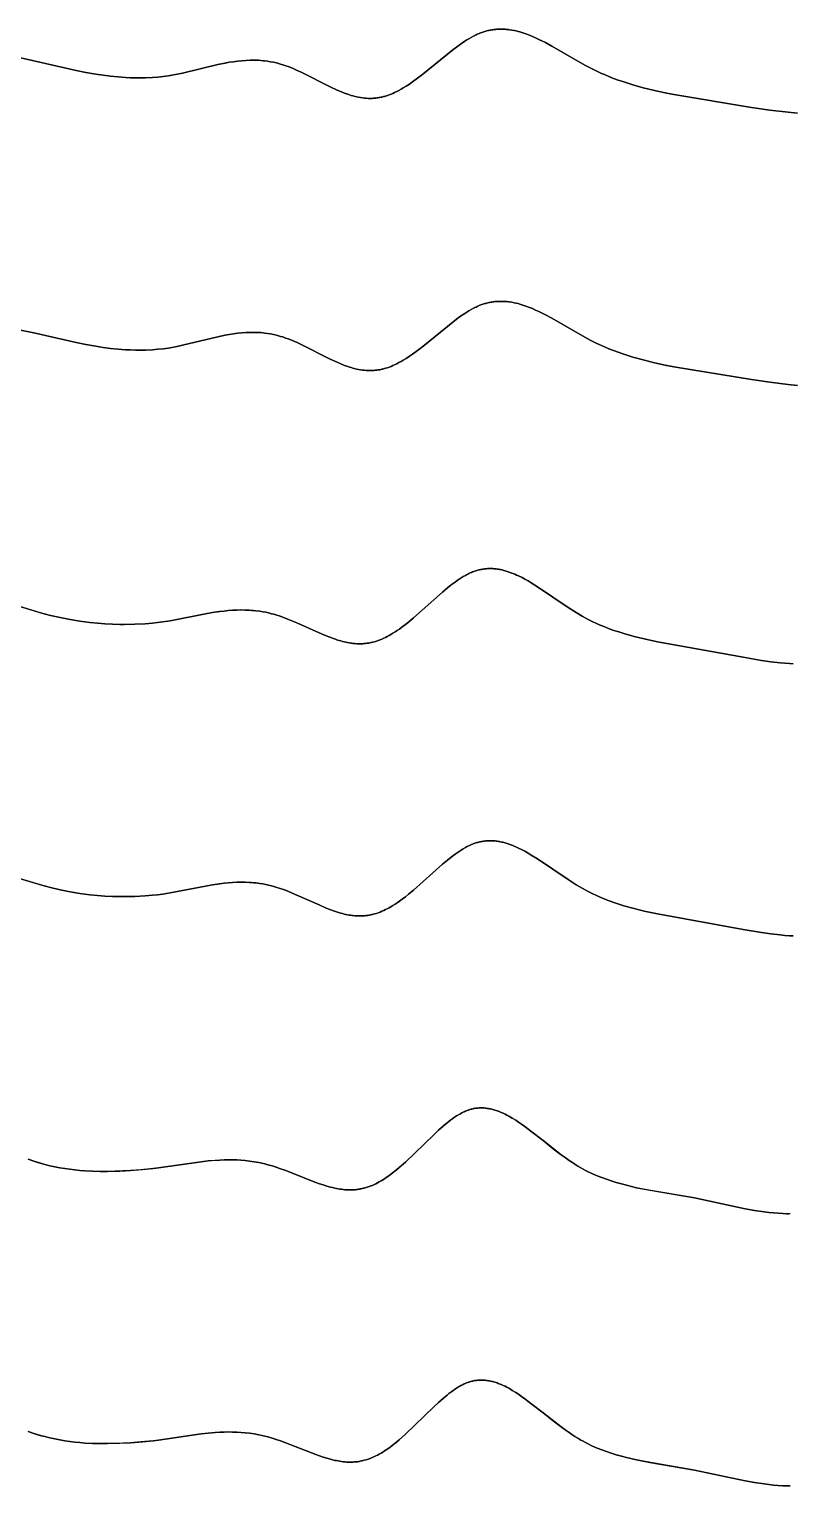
# Model space of a CAD drawing. Header units: feet. Extents: x 0 to 1.5, y 93.18 to 96.08.
# Drawn here: x 0.375 to 0.5625, y 94.9848 to 95.344 of the extents above; entities that cross this region are included whole.
import ezdxf

# ---------------------------------------------------------------- set-up
doc = ezdxf.new("R2010")
doc.units = ezdxf.units.FT
doc.header["$MEASUREMENT"] = 0
doc.layers.add('Default', color=7, linetype='Continuous', true_color=0x000000)

msp = doc.modelspace()

# ---------------------------------------------------------------- linework, layer by layer
at = {"layer": 'Default'}
for points in [[(0.37291, 95.33692), (0.37616, 95.33624), (0.3866, 95.33386), (0.389, 95.33337), (0.39143, 95.33294), (0.39325, 95.33266), (0.39508, 95.33243), (0.39691, 95.33224), (0.39875, 95.33211), (0.39992, 95.33205), (0.40118, 95.33201), (0.40244, 95.332), (0.40371, 95.33202), (0.40542, 95.33209), (0.40671, 95.33219), (0.40801, 95.33233), (0.40932, 95.33251), (0.41019, 95.33266), (0.41107, 95.33282), (0.41282, 95.33319), (0.42148, 95.33528), (0.4233, 95.33566), (0.42432, 95.33584), (0.42534, 95.336), (0.42637, 95.33614), (0.4274, 95.33625), (0.42843, 95.33632), (0.42947, 95.33637), (0.42998, 95.33637), (0.4305, 95.33637), (0.43102, 95.33636), (0.43154, 95.33634), (0.4321, 95.3363), (0.43266, 95.33625), (0.43304, 95.33621), (0.43377, 95.33611), (0.4345, 95.33599), (0.43522, 95.33585), (0.43594, 95.33568), (0.43646, 95.33554), (0.43698, 95.33539), (0.43751, 95.33523), (0.43802, 95.33506), (0.43905, 95.33469), (0.44008, 95.33428), (0.44109, 95.33384), (0.44208, 95.33339), (0.44923, 95.3298), (0.45093, 95.329), (0.45195, 95.32856), (0.45274, 95.32825), (0.45353, 95.32795), (0.45394, 95.32782), (0.45434, 95.32769), (0.45475, 95.32757), (0.45515, 95.32746), (0.45569, 95.32733), (0.45617, 95.32723), (0.45666, 95.32714), (0.45714, 95.32707), (0.45762, 95.32702), (0.4581, 95.32698), (0.45858, 95.32696), (0.45906, 95.32695), (0.45929, 95.32695), (0.45953, 95.32696), (0.45977, 95.32697), (0.46001, 95.32699), (0.46025, 95.32701), (0.46048, 95.32703), (0.46072, 95.32706), (0.46096, 95.3271), (0.4612, 95.32713), (0.46143, 95.32717), (0.46167, 95.32722), (0.46191, 95.32727), (0.46214, 95.32733), (0.46238, 95.32739), (0.46262, 95.32745), (0.46285, 95.32752), (0.46333, 95.32767), (0.46377, 95.32782), (0.4642, 95.32799), (0.46464, 95.32817), (0.46506, 95.32837), (0.46561, 95.32863), (0.46616, 95.32892), (0.46669, 95.32921), (0.46722, 95.32952), (0.46792, 95.32996), (0.46873, 95.33049), (0.46952, 95.33103), (0.47076, 95.33193), (0.472, 95.33289), (0.47941, 95.33889), (0.48037, 95.33962), (0.48136, 95.34034), (0.48237, 95.34103), (0.48288, 95.34135), (0.48339, 95.34167), (0.48396, 95.342), (0.48455, 95.34232), (0.48485, 95.34247), (0.48515, 95.34262), (0.48546, 95.34276), (0.48576, 95.34289), (0.48612, 95.34304), (0.48659, 95.34322), (0.48683, 95.3433), (0.48707, 95.34338), (0.48731, 95.34345), (0.48755, 95.34352), (0.48779, 95.34359), (0.48804, 95.34365), (0.48828, 95.3437), (0.48853, 95.34375), (0.48877, 95.3438), (0.48902, 95.34384), (0.48927, 95.34388), (0.48952, 95.34392), (0.48977, 95.34395), (0.49002, 95.34397), (0.49031, 95.34399), (0.49059, 95.34401), (0.49088, 95.34402), (0.49116, 95.34403), (0.49144, 95.34402), (0.49173, 95.34402), (0.49201, 95.34401), (0.4923, 95.34399), (0.49258, 95.34397), (0.49286, 95.34394), (0.49314, 95.34391), (0.49342, 95.34387), (0.49399, 95.34378), (0.49455, 95.34368), (0.49503, 95.34357), (0.49551, 95.34345), (0.49598, 95.34332), (0.49645, 95.34318), (0.49692, 95.34302), (0.49739, 95.34286), (0.49831, 95.34252), (0.49903, 95.34223), (0.49983, 95.34187), (0.50064, 95.3415), (0.50224, 95.3407), (0.50383, 95.33986), (0.51198, 95.33518), (0.51346, 95.33439), (0.51495, 95.33364), (0.51611, 95.3331), (0.5168, 95.3328), (0.51792, 95.33233), (0.51905, 95.33189), (0.52019, 95.33147), (0.52134, 95.33108), (0.52382, 95.33029), (0.52632, 95.32958), (0.52884, 95.32894), (0.53208, 95.32823), (0.5339, 95.32788), (0.55305, 95.32474), (0.55756, 95.32408), (0.56208, 95.32354), (0.5644, 95.3233)], [(0.5644, 95.3233), (0.56208, 95.32354), (0.55756, 95.32408), (0.55305, 95.32474), (0.5339, 95.32788), (0.53137, 95.32837), (0.52884, 95.32894), (0.52632, 95.32958), (0.52382, 95.33029), (0.52134, 95.33108), (0.52019, 95.33147), (0.51905, 95.33189), (0.51792, 95.33233), (0.5168, 95.3328), (0.51611, 95.3331), (0.51495, 95.33364), (0.51346, 95.33439), (0.51198, 95.33518), (0.50383, 95.33986), (0.50224, 95.3407), (0.50064, 95.3415), (0.49983, 95.34187), (0.49903, 95.34223), (0.49831, 95.34252), (0.49739, 95.34286), (0.49692, 95.34302), (0.49645, 95.34318), (0.49598, 95.34332), (0.49551, 95.34345), (0.49503, 95.34357), (0.49455, 95.34368), (0.49399, 95.34378), (0.49342, 95.34387), (0.49314, 95.34391), (0.49286, 95.34394), (0.49258, 95.34397), (0.4923, 95.34399), (0.49201, 95.34401), (0.49173, 95.34402), (0.49144, 95.34402), (0.49116, 95.34403), (0.49088, 95.34402), (0.49059, 95.34401), (0.49031, 95.34399), (0.49002, 95.34397), (0.48977, 95.34395), (0.48952, 95.34392), (0.48927, 95.34388), (0.48902, 95.34384), (0.48877, 95.3438), (0.48853, 95.34375), (0.48828, 95.3437), (0.48804, 95.34365), (0.48779, 95.34359), (0.48755, 95.34352), (0.48731, 95.34345), (0.48707, 95.34338), (0.48683, 95.3433), (0.48659, 95.34322), (0.48612, 95.34304), (0.48576, 95.34289), (0.48546, 95.34276), (0.48515, 95.34262), (0.48485, 95.34247), (0.48455, 95.34232), (0.48396, 95.342), (0.48339, 95.34167), (0.48288, 95.34135), (0.48237, 95.34103), (0.48136, 95.34034), (0.48037, 95.33962), (0.47941, 95.33889), (0.472, 95.33289), (0.47076, 95.33193), (0.46952, 95.33103), (0.46873, 95.33049), (0.46792, 95.32996), (0.46722, 95.32952), (0.46669, 95.32921), (0.46616, 95.32892), (0.46561, 95.32863), (0.46506, 95.32837), (0.46464, 95.32817), (0.4642, 95.32799), (0.46377, 95.32782), (0.46333, 95.32767), (0.46285, 95.32752), (0.46262, 95.32745), (0.46238, 95.32739), (0.46214, 95.32733), (0.46191, 95.32727), (0.46167, 95.32722), (0.46143, 95.32717), (0.4612, 95.32713), (0.46096, 95.3271), (0.46072, 95.32706), (0.46048, 95.32703), (0.46025, 95.32701), (0.46001, 95.32699), (0.45977, 95.32697), (0.45953, 95.32696), (0.45929, 95.32695), (0.45906, 95.32695), (0.45858, 95.32696), (0.4581, 95.32698), (0.45762, 95.32702), (0.45714, 95.32707), (0.45666, 95.32714), (0.45617, 95.32723), (0.45569, 95.32733), (0.45515, 95.32746), (0.45475, 95.32757), (0.45434, 95.32769), (0.45394, 95.32782), (0.45353, 95.32795), (0.45274, 95.32825), (0.45195, 95.32856), (0.45093, 95.329), (0.44923, 95.3298), (0.44208, 95.33339), (0.44109, 95.33384), (0.44008, 95.33428), (0.43905, 95.33469), (0.43802, 95.33506), (0.43751, 95.33523), (0.43698, 95.33539), (0.43646, 95.33554), (0.43594, 95.33568), (0.43522, 95.33585), (0.4345, 95.33599), (0.43377, 95.33611), (0.43304, 95.33621), (0.43266, 95.33625), (0.4321, 95.3363), (0.43154, 95.33634), (0.43102, 95.33636), (0.4305, 95.33637), (0.42998, 95.33637), (0.42947, 95.33637), (0.42843, 95.33632), (0.4274, 95.33625), (0.42637, 95.33614), (0.42534, 95.336), (0.42432, 95.33584), (0.42322, 95.33564), (0.42148, 95.33528), (0.41282, 95.33319), (0.41107, 95.33282), (0.41019, 95.33266), (0.40932, 95.33251), (0.40801, 95.33233), (0.40671, 95.33219), (0.40542, 95.33209), (0.40371, 95.33202), (0.40244, 95.332), (0.40118, 95.33201), (0.39992, 95.33205), (0.39875, 95.33211), (0.39691, 95.33224), (0.39508, 95.33243), (0.39325, 95.33266), (0.39143, 95.33294), (0.389, 95.33337), (0.3866, 95.33386), (0.37616, 95.33624), (0.37291, 95.33692)], [(0.37291, 95.26981), (0.37616, 95.26913), (0.3866, 95.26674), (0.389, 95.26626), (0.39143, 95.26583), (0.39325, 95.26555), (0.39508, 95.26532), (0.39691, 95.26513), (0.39875, 95.26499), (0.39992, 95.26494), (0.40118, 95.2649), (0.40244, 95.26489), (0.40371, 95.26491), (0.40542, 95.26498), (0.40671, 95.26508), (0.40801, 95.26521), (0.40932, 95.2654), (0.41019, 95.26555), (0.41107, 95.26571), (0.41282, 95.26608), (0.42148, 95.26817), (0.4233, 95.26855), (0.42432, 95.26873), (0.42534, 95.26889), (0.42637, 95.26903), (0.4274, 95.26913), (0.42843, 95.26921), (0.42947, 95.26925), (0.42998, 95.26926), (0.4305, 95.26926), (0.43102, 95.26925), (0.43154, 95.26923), (0.4321, 95.26919), (0.43266, 95.26914), (0.43304, 95.2691), (0.43377, 95.269), (0.4345, 95.26888), (0.43522, 95.26874), (0.43594, 95.26857), (0.43646, 95.26843), (0.43698, 95.26828), (0.43751, 95.26812), (0.43802, 95.26795), (0.43905, 95.26757), (0.44008, 95.26717), (0.44109, 95.26673), (0.44208, 95.26628), (0.44923, 95.26269), (0.45093, 95.26189), (0.45195, 95.26145), (0.45274, 95.26113), (0.45353, 95.26084), (0.45394, 95.26071), (0.45434, 95.26058), (0.45475, 95.26046), (0.45515, 95.26035), (0.45569, 95.26022), (0.45617, 95.26012), (0.45666, 95.26003), (0.45714, 95.25996), (0.45762, 95.2599), (0.4581, 95.25987), (0.45858, 95.25984), (0.45906, 95.25984), (0.45929, 95.25984), (0.45953, 95.25985), (0.45977, 95.25986), (0.46001, 95.25988), (0.46025, 95.2599), (0.46048, 95.25992), (0.46072, 95.25995), (0.46096, 95.25998), (0.4612, 95.26002), (0.46143, 95.26006), (0.46167, 95.26011), (0.46191, 95.26016), (0.46214, 95.26021), (0.46238, 95.26027), (0.46262, 95.26034), (0.46285, 95.2604), (0.46333, 95.26055), (0.46377, 95.26071), (0.4642, 95.26088), (0.46464, 95.26106), (0.46506, 95.26125), (0.46561, 95.26152), (0.46616, 95.2618), (0.46669, 95.2621), (0.46722, 95.26241), (0.46792, 95.26284), (0.46873, 95.26337), (0.46952, 95.26392), (0.47076, 95.26482), (0.472, 95.26578), (0.47941, 95.27178), (0.48037, 95.27251), (0.48136, 95.27323), (0.48237, 95.27391), (0.48288, 95.27424), (0.48339, 95.27456), (0.48396, 95.27489), (0.48455, 95.27521), (0.48485, 95.27536), (0.48515, 95.27551), (0.48546, 95.27565), (0.48576, 95.27578), (0.48612, 95.27593), (0.48659, 95.27611), (0.48683, 95.27619), (0.48707, 95.27627), (0.48731, 95.27634), (0.48755, 95.27641), (0.48779, 95.27647), (0.48804, 95.27653), (0.48828, 95.27659), (0.48853, 95.27664), (0.48877, 95.27669), (0.48902, 95.27673), (0.48927, 95.27677), (0.48952, 95.2768), (0.48977, 95.27683), (0.49002, 95.27686), (0.49031, 95.27688), (0.49059, 95.2769), (0.49088, 95.27691), (0.49116, 95.27691), (0.49144, 95.27691), (0.49173, 95.27691), (0.49201, 95.27689), (0.4923, 95.27688), (0.49258, 95.27686), (0.49286, 95.27683), (0.49314, 95.2768), (0.49342, 95.27676), (0.49399, 95.27667), (0.49455, 95.27656), (0.49503, 95.27646), (0.49551, 95.27634), (0.49598, 95.27621), (0.49645, 95.27606), (0.49692, 95.27591), (0.49739, 95.27575), (0.49831, 95.27541), (0.49903, 95.27511), (0.49983, 95.27476), (0.50064, 95.27439), (0.50224, 95.27359), (0.50383, 95.27274), (0.51198, 95.26807), (0.51346, 95.26728), (0.51495, 95.26653), (0.51611, 95.26599), (0.5168, 95.26569), (0.51792, 95.26522), (0.51905, 95.26478), (0.52019, 95.26436), (0.52134, 95.26396), (0.52382, 95.26318), (0.52632, 95.26247), (0.52884, 95.26183), (0.53208, 95.26112), (0.5339, 95.26076), (0.55305, 95.25762), (0.55756, 95.25697), (0.56208, 95.25642), (0.5644, 95.25619)], [(0.5644, 95.25619), (0.56208, 95.25642), (0.55756, 95.25697), (0.55305, 95.25762), (0.5339, 95.26076), (0.53137, 95.26126), (0.52884, 95.26183), (0.52632, 95.26247), (0.52382, 95.26318), (0.52134, 95.26396), (0.52019, 95.26436), (0.51905, 95.26478), (0.51792, 95.26522), (0.5168, 95.26569), (0.51611, 95.26599), (0.51495, 95.26653), (0.51346, 95.26728), (0.51198, 95.26807), (0.50383, 95.27274), (0.50224, 95.27359), (0.50064, 95.27439), (0.49983, 95.27476), (0.49903, 95.27511), (0.49831, 95.27541), (0.49739, 95.27575), (0.49692, 95.27591), (0.49645, 95.27606), (0.49598, 95.27621), (0.49551, 95.27634), (0.49503, 95.27646), (0.49455, 95.27656), (0.49399, 95.27667), (0.49342, 95.27676), (0.49314, 95.2768), (0.49286, 95.27683), (0.49258, 95.27686), (0.4923, 95.27688), (0.49201, 95.27689), (0.49173, 95.27691), (0.49144, 95.27691), (0.49116, 95.27691), (0.49088, 95.27691), (0.49059, 95.2769), (0.49031, 95.27688), (0.49002, 95.27686), (0.48977, 95.27683), (0.48952, 95.2768), (0.48927, 95.27677), (0.48902, 95.27673), (0.48877, 95.27669), (0.48853, 95.27664), (0.48828, 95.27659), (0.48804, 95.27653), (0.48779, 95.27647), (0.48755, 95.27641), (0.48731, 95.27634), (0.48707, 95.27627), (0.48683, 95.27619), (0.48659, 95.27611), (0.48612, 95.27593), (0.48576, 95.27578), (0.48546, 95.27565), (0.48515, 95.27551), (0.48485, 95.27536), (0.48455, 95.27521), (0.48396, 95.27489), (0.48339, 95.27456), (0.48288, 95.27424), (0.48237, 95.27391), (0.48136, 95.27323), (0.48037, 95.27251), (0.47941, 95.27178), (0.472, 95.26578), (0.47076, 95.26482), (0.46952, 95.26392), (0.46873, 95.26337), (0.46792, 95.26284), (0.46722, 95.26241), (0.46669, 95.2621), (0.46616, 95.2618), (0.46561, 95.26152), (0.46506, 95.26125), (0.46464, 95.26106), (0.4642, 95.26088), (0.46377, 95.26071), (0.46333, 95.26055), (0.46285, 95.2604), (0.46262, 95.26034), (0.46238, 95.26027), (0.46214, 95.26021), (0.46191, 95.26016), (0.46167, 95.26011), (0.46143, 95.26006), (0.4612, 95.26002), (0.46096, 95.25998), (0.46072, 95.25995), (0.46048, 95.25992), (0.46025, 95.2599), (0.46001, 95.25988), (0.45977, 95.25986), (0.45953, 95.25985), (0.45929, 95.25984), (0.45906, 95.25984), (0.45858, 95.25984), (0.4581, 95.25987), (0.45762, 95.2599), (0.45714, 95.25996), (0.45666, 95.26003), (0.45617, 95.26012), (0.45569, 95.26022), (0.45515, 95.26035), (0.45475, 95.26046), (0.45434, 95.26058), (0.45394, 95.26071), (0.45353, 95.26084), (0.45274, 95.26113), (0.45195, 95.26145), (0.45093, 95.26189), (0.44923, 95.26269), (0.44208, 95.26628), (0.44109, 95.26673), (0.44008, 95.26717), (0.43905, 95.26757), (0.43802, 95.26795), (0.43751, 95.26812), (0.43698, 95.26828), (0.43646, 95.26843), (0.43594, 95.26857), (0.43522, 95.26874), (0.4345, 95.26888), (0.43377, 95.269), (0.43304, 95.2691), (0.43266, 95.26914), (0.4321, 95.26919), (0.43154, 95.26923), (0.43102, 95.26925), (0.4305, 95.26926), (0.42998, 95.26926), (0.42947, 95.26925), (0.42843, 95.26921), (0.4274, 95.26913), (0.42637, 95.26903), (0.42534, 95.26889), (0.42432, 95.26873), (0.42322, 95.26853), (0.42148, 95.26817), (0.41282, 95.26608), (0.41107, 95.26571), (0.41019, 95.26555), (0.40932, 95.2654), (0.40801, 95.26521), (0.40671, 95.26508), (0.40542, 95.26498), (0.40371, 95.26491), (0.40244, 95.26489), (0.40118, 95.2649), (0.39992, 95.26494), (0.39875, 95.26499), (0.39691, 95.26513), (0.39508, 95.26532), (0.39325, 95.26555), (0.39143, 95.26583), (0.389, 95.26626), (0.3866, 95.26674), (0.37616, 95.26913), (0.37291, 95.26981)], [(0.3662, 95.20364), (0.37811, 95.20004), (0.38025, 95.19948), (0.38265, 95.19892), (0.38508, 95.19843), (0.38751, 95.19803), (0.38874, 95.19786), (0.38996, 95.1977), (0.39181, 95.19752), (0.39365, 95.19738), (0.39551, 95.19729), (0.39736, 95.19725), (0.39854, 95.19724), (0.40108, 95.19729), (0.40362, 95.19742), (0.40537, 95.19757), (0.40667, 95.19771), (0.40799, 95.19788), (0.40974, 95.19816), (0.41844, 95.19985), (0.42019, 95.20016), (0.42202, 95.20043), (0.42305, 95.20055), (0.42408, 95.20066), (0.42512, 95.20073), (0.42616, 95.20078), (0.42719, 95.20081), (0.42823, 95.2008), (0.42927, 95.20075), (0.42979, 95.20072), (0.43031, 95.20067), (0.43087, 95.20062), (0.43182, 95.20049), (0.43257, 95.20037), (0.4333, 95.20023), (0.43403, 95.20007), (0.43476, 95.19989), (0.43529, 95.19975), (0.43581, 95.19959), (0.43686, 95.19926), (0.43791, 95.19889), (0.43894, 95.19849), (0.44099, 95.19764), (0.44647, 95.19519), (0.44825, 95.19443), (0.44913, 95.19408), (0.45, 95.19376), (0.45051, 95.19358), (0.45103, 95.1934), (0.45183, 95.19317), (0.45223, 95.19306), (0.45263, 95.19295), (0.45304, 95.19286), (0.45344, 95.19277), (0.45385, 95.1927), (0.45426, 95.19263), (0.45453, 95.19259), (0.4548, 95.19256), (0.45529, 95.19251), (0.45578, 95.19248), (0.45627, 95.19247), (0.45651, 95.19247), (0.45675, 95.19247), (0.457, 95.19248), (0.45724, 95.19249), (0.45748, 95.19251), (0.45773, 95.19253), (0.45797, 95.19256), (0.45821, 95.19259), (0.45845, 95.19262), (0.4587, 95.19266), (0.45894, 95.1927), (0.45918, 95.19275), (0.45942, 95.1928), (0.45966, 95.19286), (0.46013, 95.19298), (0.46059, 95.19312), (0.46106, 95.19328), (0.46151, 95.19345), (0.46197, 95.19363), (0.46242, 95.19383), (0.46285, 95.19404), (0.46328, 95.19426), (0.46371, 95.19449), (0.46413, 95.19473), (0.46467, 95.19506), (0.46521, 95.1954), (0.46573, 95.19575), (0.46625, 95.19611), (0.46694, 95.19662), (0.46773, 95.19722), (0.46851, 95.19784), (0.46974, 95.19886), (0.47691, 95.20522), (0.47814, 95.20625), (0.47906, 95.20698), (0.48002, 95.2077), (0.4805, 95.20805), (0.481, 95.20839), (0.48149, 95.20872), (0.48199, 95.20903), (0.48255, 95.20935), (0.48283, 95.2095), (0.48312, 95.20965), (0.48341, 95.2098), (0.4837, 95.20993), (0.484, 95.21006), (0.48429, 95.21019), (0.48464, 95.21032), (0.48487, 95.2104), (0.4851, 95.21048), (0.48534, 95.21055), (0.48557, 95.21061), (0.4858, 95.21067), (0.48604, 95.21073), (0.48627, 95.21078), (0.48651, 95.21083), (0.48674, 95.21087), (0.48698, 95.21091), (0.48722, 95.21094), (0.48746, 95.21096), (0.4877, 95.21099), (0.48794, 95.211), (0.48818, 95.21101), (0.48843, 95.21102), (0.48871, 95.21102), (0.48899, 95.21101), (0.48927, 95.211), (0.48955, 95.21098), (0.48983, 95.21096), (0.4901, 95.21093), (0.49038, 95.21089), (0.49065, 95.21085), (0.49093, 95.2108), (0.4912, 95.21075), (0.49148, 95.21069), (0.49175, 95.21063), (0.49202, 95.21056), (0.49229, 95.21049), (0.49282, 95.21033), (0.4933, 95.21017), (0.49376, 95.21), (0.49423, 95.20982), (0.49469, 95.20963), (0.49514, 95.20943), (0.4956, 95.20922), (0.49649, 95.20878), (0.49718, 95.20841), (0.49797, 95.20797), (0.49876, 95.20751), (0.50033, 95.20653), (0.50789, 95.20144), (0.50987, 95.20017), (0.51133, 95.1993), (0.51206, 95.19889), (0.51281, 95.19848), (0.51395, 95.1979), (0.51464, 95.19758), (0.51575, 95.19708), (0.51687, 95.19662), (0.518, 95.19619), (0.51915, 95.19578), (0.52037, 95.19538), (0.52161, 95.19499), (0.52411, 95.19429), (0.52663, 95.19368), (0.52987, 95.19299), (0.551, 95.18915), (0.55554, 95.18839), (0.55783, 95.18806), (0.56011, 95.18779), (0.56128, 95.18768), (0.56245, 95.18759), (0.56334, 95.18754)], [(0.56334, 95.18754), (0.56245, 95.18759), (0.56128, 95.18768), (0.56011, 95.18779), (0.55783, 95.18806), (0.55554, 95.18839), (0.551, 95.18915), (0.52987, 95.19299), (0.52663, 95.19368), (0.52411, 95.19429), (0.52161, 95.19499), (0.52037, 95.19538), (0.51915, 95.19578), (0.518, 95.19619), (0.51687, 95.19662), (0.51575, 95.19708), (0.51464, 95.19758), (0.51395, 95.1979), (0.51281, 95.19848), (0.51206, 95.19889), (0.51133, 95.1993), (0.50987, 95.20017), (0.50789, 95.20144), (0.50033, 95.20653), (0.49876, 95.20751), (0.49797, 95.20797), (0.49718, 95.20841), (0.49649, 95.20878), (0.4956, 95.20922), (0.49514, 95.20943), (0.49469, 95.20963), (0.49423, 95.20982), (0.49376, 95.21), (0.4933, 95.21017), (0.49282, 95.21033), (0.49229, 95.21049), (0.49202, 95.21056), (0.49175, 95.21063), (0.49148, 95.21069), (0.4912, 95.21075), (0.49093, 95.2108), (0.49065, 95.21085), (0.49038, 95.21089), (0.4901, 95.21093), (0.48983, 95.21096), (0.48955, 95.21098), (0.48927, 95.211), (0.48899, 95.21101), (0.48871, 95.21102), (0.48843, 95.21102), (0.48818, 95.21101), (0.48794, 95.211), (0.4877, 95.21099), (0.48746, 95.21096), (0.48722, 95.21094), (0.48698, 95.21091), (0.48674, 95.21087), (0.48651, 95.21083), (0.48627, 95.21078), (0.48604, 95.21073), (0.4858, 95.21067), (0.48557, 95.21061), (0.48534, 95.21055), (0.4851, 95.21048), (0.48487, 95.2104), (0.48464, 95.21032), (0.48429, 95.21019), (0.484, 95.21006), (0.4837, 95.20993), (0.48341, 95.2098), (0.48312, 95.20965), (0.48283, 95.2095), (0.48255, 95.20935), (0.48199, 95.20903), (0.48149, 95.20872), (0.481, 95.20839), (0.4805, 95.20805), (0.48002, 95.2077), (0.47906, 95.20698), (0.47814, 95.20625), (0.47691, 95.20522), (0.46974, 95.19886), (0.46851, 95.19784), (0.46773, 95.19722), (0.46694, 95.19662), (0.46625, 95.19611), (0.46573, 95.19575), (0.46521, 95.1954), (0.46467, 95.19506), (0.46413, 95.19473), (0.46371, 95.19449), (0.46328, 95.19426), (0.46285, 95.19404), (0.46242, 95.19383), (0.46197, 95.19363), (0.46151, 95.19345), (0.46106, 95.19328), (0.46059, 95.19312), (0.46013, 95.19298), (0.45966, 95.19286), (0.45942, 95.1928), (0.45918, 95.19275), (0.45894, 95.1927), (0.4587, 95.19266), (0.45845, 95.19262), (0.45821, 95.19259), (0.45797, 95.19256), (0.45773, 95.19253), (0.45748, 95.19251), (0.45724, 95.19249), (0.457, 95.19248), (0.45675, 95.19247), (0.45651, 95.19247), (0.45627, 95.19247), (0.45578, 95.19248), (0.45529, 95.19251), (0.4548, 95.19256), (0.45453, 95.19259), (0.45426, 95.19263), (0.45385, 95.1927), (0.45344, 95.19277), (0.45304, 95.19286), (0.45263, 95.19295), (0.45223, 95.19306), (0.45183, 95.19317), (0.45103, 95.1934), (0.45051, 95.19358), (0.45, 95.19376), (0.44913, 95.19408), (0.44825, 95.19443), (0.44647, 95.19519), (0.44099, 95.19764), (0.43894, 95.19849), (0.43791, 95.19889), (0.43686, 95.19926), (0.43581, 95.19959), (0.43529, 95.19975), (0.43476, 95.19989), (0.43403, 95.20007), (0.4333, 95.20023), (0.43257, 95.20037), (0.43182, 95.20049), (0.43087, 95.20062), (0.43031, 95.20067), (0.42979, 95.20072), (0.42927, 95.20075), (0.42823, 95.2008), (0.42719, 95.20081), (0.42616, 95.20078), (0.42512, 95.20073), (0.42408, 95.20066), (0.42305, 95.20055), (0.42194, 95.20042), (0.42019, 95.20016), (0.41844, 95.19985), (0.40974, 95.19816), (0.40799, 95.19788), (0.40667, 95.19771), (0.40537, 95.19757), (0.40362, 95.19742), (0.40108, 95.19729), (0.39854, 95.19724), (0.39736, 95.19725), (0.39551, 95.19729), (0.39365, 95.19738), (0.39181, 95.19752), (0.38996, 95.1977), (0.38874, 95.19786), (0.38751, 95.19803), (0.38508, 95.19843), (0.38265, 95.19892), (0.38025, 95.19948), (0.3778, 95.20013), (0.3662, 95.20364)], [(0.3662, 95.13653), (0.37811, 95.13293), (0.38025, 95.13237), (0.38265, 95.13181), (0.38508, 95.13132), (0.38751, 95.13092), (0.38874, 95.13074), (0.38996, 95.13059), (0.39181, 95.13041), (0.39365, 95.13027), (0.39551, 95.13018), (0.39736, 95.13013), (0.39854, 95.13013), (0.40108, 95.13018), (0.40362, 95.13031), (0.40537, 95.13046), (0.40667, 95.1306), (0.40799, 95.13077), (0.40974, 95.13105), (0.41844, 95.13274), (0.42019, 95.13305), (0.42202, 95.13332), (0.42305, 95.13344), (0.42408, 95.13354), (0.42512, 95.13362), (0.42616, 95.13367), (0.42719, 95.13369), (0.42823, 95.13368), (0.42927, 95.13364), (0.42979, 95.13361), (0.43031, 95.13356), (0.43087, 95.1335), (0.43182, 95.13338), (0.43257, 95.13326), (0.4333, 95.13312), (0.43403, 95.13296), (0.43476, 95.13278), (0.43529, 95.13263), (0.43581, 95.13248), (0.43686, 95.13215), (0.43791, 95.13178), (0.43894, 95.13138), (0.44099, 95.13053), (0.44647, 95.12807), (0.44825, 95.12732), (0.44913, 95.12697), (0.45, 95.12664), (0.45051, 95.12646), (0.45103, 95.12629), (0.45183, 95.12605), (0.45223, 95.12594), (0.45263, 95.12584), (0.45304, 95.12575), (0.45344, 95.12566), (0.45385, 95.12558), (0.45426, 95.12552), (0.45453, 95.12548), (0.4548, 95.12545), (0.45529, 95.1254), (0.45578, 95.12537), (0.45627, 95.12536), (0.45651, 95.12536), (0.45675, 95.12536), (0.457, 95.12537), (0.45724, 95.12538), (0.45748, 95.1254), (0.45773, 95.12542), (0.45797, 95.12545), (0.45821, 95.12548), (0.45845, 95.12551), (0.4587, 95.12555), (0.45894, 95.12559), (0.45918, 95.12564), (0.45942, 95.12569), (0.45966, 95.12575), (0.46013, 95.12587), (0.46059, 95.12601), (0.46106, 95.12617), (0.46151, 95.12633), (0.46197, 95.12652), (0.46242, 95.12672), (0.46285, 95.12693), (0.46328, 95.12715), (0.46371, 95.12738), (0.46413, 95.12762), (0.46467, 95.12794), (0.46521, 95.12828), (0.46573, 95.12864), (0.46625, 95.129), (0.46694, 95.1295), (0.46773, 95.13011), (0.46851, 95.13073), (0.46974, 95.13175), (0.47691, 95.13811), (0.47814, 95.13913), (0.47906, 95.13987), (0.48002, 95.14059), (0.4805, 95.14094), (0.481, 95.14128), (0.48149, 95.1416), (0.48199, 95.14191), (0.48255, 95.14224), (0.48283, 95.14239), (0.48312, 95.14254), (0.48341, 95.14268), (0.4837, 95.14282), (0.484, 95.14295), (0.48429, 95.14307), (0.48464, 95.14321), (0.48487, 95.14329), (0.4851, 95.14336), (0.48534, 95.14344), (0.48557, 95.1435), (0.4858, 95.14356), (0.48604, 95.14362), (0.48627, 95.14367), (0.48651, 95.14372), (0.48674, 95.14376), (0.48698, 95.14379), (0.48722, 95.14383), (0.48746, 95.14385), (0.4877, 95.14387), (0.48794, 95.14389), (0.48818, 95.1439), (0.48843, 95.14391), (0.48871, 95.14391), (0.48899, 95.1439), (0.48927, 95.14389), (0.48955, 95.14387), (0.48983, 95.14385), (0.4901, 95.14382), (0.49038, 95.14378), (0.49065, 95.14374), (0.49093, 95.14369), (0.4912, 95.14364), (0.49148, 95.14358), (0.49175, 95.14352), (0.49202, 95.14345), (0.49229, 95.14338), (0.49282, 95.14322), (0.4933, 95.14306), (0.49376, 95.14289), (0.49423, 95.14271), (0.49469, 95.14252), (0.49514, 95.14232), (0.4956, 95.14211), (0.49649, 95.14167), (0.49718, 95.1413), (0.49797, 95.14086), (0.49876, 95.14039), (0.50033, 95.13942), (0.50789, 95.13433), (0.50987, 95.13306), (0.51133, 95.13219), (0.51206, 95.13177), (0.51281, 95.13137), (0.51395, 95.13079), (0.51464, 95.13047), (0.51575, 95.12997), (0.51687, 95.12951), (0.518, 95.12908), (0.51915, 95.12867), (0.52037, 95.12826), (0.52161, 95.12788), (0.52411, 95.12718), (0.52663, 95.12656), (0.52987, 95.12587), (0.551, 95.12204), (0.55554, 95.12127), (0.55783, 95.12095), (0.56011, 95.12068), (0.56128, 95.12057), (0.56245, 95.12048), (0.56334, 95.12043)], [(0.56334, 95.12043), (0.56245, 95.12048), (0.56128, 95.12057), (0.56011, 95.12068), (0.55783, 95.12095), (0.55554, 95.12127), (0.551, 95.12204), (0.52987, 95.12587), (0.52663, 95.12656), (0.52411, 95.12718), (0.52161, 95.12788), (0.52037, 95.12826), (0.51915, 95.12867), (0.518, 95.12908), (0.51687, 95.12951), (0.51575, 95.12997), (0.51464, 95.13047), (0.51395, 95.13079), (0.51281, 95.13137), (0.51206, 95.13177), (0.51133, 95.13219), (0.50987, 95.13306), (0.50789, 95.13433), (0.50033, 95.13942), (0.49876, 95.14039), (0.49797, 95.14086), (0.49718, 95.1413), (0.49649, 95.14167), (0.4956, 95.14211), (0.49514, 95.14232), (0.49469, 95.14252), (0.49423, 95.14271), (0.49376, 95.14289), (0.4933, 95.14306), (0.49282, 95.14322), (0.49229, 95.14338), (0.49202, 95.14345), (0.49175, 95.14352), (0.49148, 95.14358), (0.4912, 95.14364), (0.49093, 95.14369), (0.49065, 95.14374), (0.49038, 95.14378), (0.4901, 95.14382), (0.48983, 95.14385), (0.48955, 95.14387), (0.48927, 95.14389), (0.48899, 95.1439), (0.48871, 95.14391), (0.48843, 95.14391), (0.48818, 95.1439), (0.48794, 95.14389), (0.4877, 95.14387), (0.48746, 95.14385), (0.48722, 95.14383), (0.48698, 95.14379), (0.48674, 95.14376), (0.48651, 95.14372), (0.48627, 95.14367), (0.48604, 95.14362), (0.4858, 95.14356), (0.48557, 95.1435), (0.48534, 95.14344), (0.4851, 95.14336), (0.48487, 95.14329), (0.48464, 95.14321), (0.48429, 95.14307), (0.484, 95.14295), (0.4837, 95.14282), (0.48341, 95.14268), (0.48312, 95.14254), (0.48283, 95.14239), (0.48255, 95.14224), (0.48199, 95.14191), (0.48149, 95.1416), (0.481, 95.14128), (0.4805, 95.14094), (0.48002, 95.14059), (0.47906, 95.13987), (0.47814, 95.13913), (0.47691, 95.13811), (0.46974, 95.13175), (0.46851, 95.13073), (0.46773, 95.13011), (0.46694, 95.1295), (0.46625, 95.129), (0.46573, 95.12864), (0.46521, 95.12828), (0.46467, 95.12794), (0.46413, 95.12762), (0.46371, 95.12738), (0.46328, 95.12715), (0.46285, 95.12693), (0.46242, 95.12672), (0.46197, 95.12652), (0.46151, 95.12633), (0.46106, 95.12617), (0.46059, 95.12601), (0.46013, 95.12587), (0.45966, 95.12575), (0.45942, 95.12569), (0.45918, 95.12564), (0.45894, 95.12559), (0.4587, 95.12555), (0.45845, 95.12551), (0.45821, 95.12548), (0.45797, 95.12545), (0.45773, 95.12542), (0.45748, 95.1254), (0.45724, 95.12538), (0.457, 95.12537), (0.45675, 95.12536), (0.45651, 95.12536), (0.45627, 95.12536), (0.45578, 95.12537), (0.45529, 95.1254), (0.4548, 95.12545), (0.45453, 95.12548), (0.45426, 95.12552), (0.45385, 95.12558), (0.45344, 95.12566), (0.45304, 95.12575), (0.45263, 95.12584), (0.45223, 95.12594), (0.45183, 95.12605), (0.45103, 95.12629), (0.45051, 95.12646), (0.45, 95.12664), (0.44913, 95.12697), (0.44825, 95.12732), (0.44647, 95.12807), (0.44099, 95.13053), (0.43894, 95.13138), (0.43791, 95.13178), (0.43686, 95.13215), (0.43581, 95.13248), (0.43529, 95.13263), (0.43476, 95.13278), (0.43403, 95.13296), (0.4333, 95.13312), (0.43257, 95.13326), (0.43182, 95.13338), (0.43087, 95.1335), (0.43031, 95.13356), (0.42979, 95.13361), (0.42927, 95.13364), (0.42823, 95.13368), (0.42719, 95.13369), (0.42616, 95.13367), (0.42512, 95.13362), (0.42408, 95.13354), (0.42305, 95.13344), (0.42194, 95.13331), (0.42019, 95.13305), (0.41844, 95.13274), (0.40974, 95.13105), (0.40799, 95.13077), (0.40667, 95.1306), (0.40537, 95.13046), (0.40362, 95.13031), (0.40108, 95.13018), (0.39854, 95.13013), (0.39736, 95.13013), (0.39551, 95.13018), (0.39365, 95.13027), (0.39181, 95.13041), (0.38996, 95.13059), (0.38874, 95.13074), (0.38751, 95.13092), (0.38508, 95.13132), (0.38265, 95.13181), (0.38025, 95.13237), (0.3778, 95.13301), (0.3662, 95.13653)], [(0.37474, 95.06539), (0.37642, 95.06482), (0.37718, 95.06458), (0.37804, 95.06433), (0.3789, 95.06409), (0.38011, 95.06379), (0.38133, 95.06352), (0.38255, 95.06329), (0.38378, 95.06308), (0.38502, 95.0629), (0.38625, 95.06275), (0.38749, 95.06262), (0.38874, 95.06253), (0.3906, 95.06243), (0.39247, 95.06238), (0.39434, 95.06238), (0.39739, 95.06246), (0.39995, 95.06259), (0.40296, 95.06282), (0.40557, 95.06307), (0.40689, 95.06323), (0.41736, 95.06476), (0.41912, 95.06496), (0.42095, 95.06512), (0.422, 95.06518), (0.42304, 95.06522), (0.42409, 95.06524), (0.42513, 95.06523), (0.42617, 95.0652), (0.42721, 95.06514), (0.42825, 95.06504), (0.42929, 95.06492), (0.43044, 95.06475), (0.43158, 95.06454), (0.43232, 95.06439), (0.43306, 95.06421), (0.4338, 95.06402), (0.43486, 95.06372), (0.43592, 95.06339), (0.43698, 95.06303), (0.43803, 95.06265), (0.44569, 95.05967), (0.4466, 95.05934), (0.4475, 95.05904), (0.4484, 95.05876), (0.44929, 95.05851), (0.44981, 95.05838), (0.45034, 95.05825), (0.45074, 95.05817), (0.45115, 95.05809), (0.45155, 95.05802), (0.45196, 95.05796), (0.45237, 95.05791), (0.45278, 95.05787), (0.45319, 95.05784), (0.4536, 95.05782), (0.45387, 95.05781), (0.45415, 95.05781), (0.4544, 95.05781), (0.45465, 95.05782), (0.4549, 95.05783), (0.45515, 95.05785), (0.4554, 95.05787), (0.45565, 95.0579), (0.4559, 95.05793), (0.45614, 95.05796), (0.45639, 95.058), (0.45663, 95.05805), (0.45688, 95.05809), (0.45712, 95.05815), (0.45737, 95.05821), (0.45761, 95.05827), (0.4581, 95.0584), (0.45857, 95.05856), (0.45905, 95.05873), (0.45951, 95.05891), (0.45997, 95.05911), (0.46042, 95.05932), (0.46087, 95.05954), (0.46131, 95.05978), (0.46175, 95.06003), (0.46218, 95.06029), (0.46261, 95.06056), (0.46303, 95.06084), (0.46344, 95.06113), (0.46397, 95.06151), (0.4645, 95.06191), (0.46553, 95.06274), (0.46621, 95.06331), (0.46774, 95.06468), (0.47472, 95.07143), (0.47592, 95.07254), (0.47712, 95.0736), (0.47801, 95.07434), (0.47846, 95.0747), (0.47893, 95.07506), (0.4794, 95.07541), (0.47988, 95.07574), (0.48037, 95.07606), (0.48086, 95.07636), (0.48112, 95.07652), (0.48139, 95.07667), (0.48167, 95.07682), (0.48195, 95.07696), (0.48223, 95.07709), (0.48251, 95.07722), (0.4828, 95.07734), (0.48309, 95.07745), (0.48326, 95.07751), (0.48343, 95.07756), (0.48365, 95.07763), (0.48388, 95.0777), (0.4841, 95.07776), (0.48433, 95.07781), (0.48456, 95.07786), (0.48478, 95.0779), (0.48501, 95.07794), (0.48524, 95.07797), (0.48547, 95.07799), (0.4857, 95.07801), (0.48593, 95.07803), (0.48616, 95.07804), (0.4864, 95.07804), (0.48663, 95.07804), (0.48686, 95.07803), (0.4871, 95.07802), (0.48738, 95.078), (0.48765, 95.07797), (0.48793, 95.07793), (0.4882, 95.07789), (0.48847, 95.07784), (0.48875, 95.07779), (0.48902, 95.07772), (0.48928, 95.07766), (0.48955, 95.07758), (0.48982, 95.0775), (0.49008, 95.07742), (0.49034, 95.07733), (0.4906, 95.07723), (0.49086, 95.07714), (0.49137, 95.07692), (0.49184, 95.07672), (0.49229, 95.0765), (0.49275, 95.07627), (0.4932, 95.07602), (0.49364, 95.07577), (0.49408, 95.07551), (0.49494, 95.07498), (0.49562, 95.07453), (0.49638, 95.074), (0.49715, 95.07345), (0.49869, 95.0723), (0.50168, 95.06996), (0.5042, 95.06797), (0.50611, 95.0665), (0.50709, 95.06579), (0.50807, 95.0651), (0.50878, 95.06462), (0.5095, 95.06415), (0.51023, 95.0637), (0.51097, 95.06326), (0.51154, 95.06295), (0.5121, 95.06264), (0.51278, 95.0623), (0.51333, 95.06203), (0.51388, 95.06178), (0.51499, 95.0613), (0.51612, 95.06085), (0.51727, 95.06044), (0.51849, 95.06003), (0.51972, 95.05965), (0.52097, 95.05929), (0.52222, 95.05896), (0.52473, 95.05837), (0.52797, 95.05772), (0.53896, 95.05583), (0.55151, 95.05319), (0.55382, 95.05278), (0.55614, 95.05243), (0.5573, 95.05228), (0.55844, 95.05215), (0.55962, 95.05205), (0.5608, 95.05198), (0.56169, 95.05196), (0.56214, 95.05196), (0.56258, 95.05197)], [(0.56258, 95.05197), (0.56214, 95.05196), (0.56169, 95.05196), (0.5608, 95.05198), (0.55962, 95.05205), (0.55844, 95.05215), (0.5573, 95.05228), (0.55614, 95.05243), (0.55382, 95.05278), (0.55151, 95.05319), (0.53896, 95.05583), (0.52726, 95.05785), (0.52473, 95.05837), (0.52222, 95.05896), (0.52097, 95.05929), (0.51972, 95.05965), (0.51849, 95.06003), (0.51727, 95.06044), (0.51612, 95.06085), (0.51499, 95.0613), (0.51388, 95.06178), (0.51333, 95.06203), (0.51278, 95.0623), (0.5121, 95.06264), (0.51154, 95.06295), (0.51097, 95.06326), (0.51023, 95.0637), (0.5095, 95.06415), (0.50878, 95.06462), (0.50807, 95.0651), (0.50709, 95.06579), (0.50611, 95.0665), (0.50168, 95.06996), (0.49869, 95.0723), (0.49715, 95.07345), (0.49638, 95.074), (0.49562, 95.07453), (0.49494, 95.07498), (0.49408, 95.07551), (0.49364, 95.07577), (0.4932, 95.07602), (0.49275, 95.07627), (0.49229, 95.0765), (0.49184, 95.07672), (0.49137, 95.07692), (0.49086, 95.07714), (0.4906, 95.07723), (0.49034, 95.07733), (0.49008, 95.07742), (0.48982, 95.0775), (0.48955, 95.07758), (0.48928, 95.07766), (0.48902, 95.07772), (0.48875, 95.07779), (0.48847, 95.07784), (0.4882, 95.07789), (0.48793, 95.07793), (0.48765, 95.07797), (0.48738, 95.078), (0.4871, 95.07802), (0.48686, 95.07803), (0.48663, 95.07804), (0.4864, 95.07804), (0.48616, 95.07804), (0.48593, 95.07803), (0.4857, 95.07801), (0.48547, 95.07799), (0.48524, 95.07797), (0.48501, 95.07794), (0.48478, 95.0779), (0.48456, 95.07786), (0.48433, 95.07781), (0.4841, 95.07776), (0.48388, 95.0777), (0.48365, 95.07763), (0.48343, 95.07756), (0.48326, 95.07751), (0.48309, 95.07745), (0.4828, 95.07734), (0.48251, 95.07722), (0.48223, 95.07709), (0.48195, 95.07696), (0.48167, 95.07682), (0.48139, 95.07667), (0.48112, 95.07652), (0.48086, 95.07636), (0.48037, 95.07606), (0.47988, 95.07574), (0.4794, 95.07541), (0.47893, 95.07506), (0.47846, 95.0747), (0.47801, 95.07434), (0.47712, 95.0736), (0.47592, 95.07254), (0.47472, 95.07143), (0.46774, 95.06468), (0.46621, 95.06331), (0.46553, 95.06274), (0.4645, 95.06191), (0.46397, 95.06151), (0.46344, 95.06113), (0.46303, 95.06084), (0.46261, 95.06056), (0.46218, 95.06029), (0.46175, 95.06003), (0.46131, 95.05978), (0.46087, 95.05954), (0.46042, 95.05932), (0.45997, 95.05911), (0.45951, 95.05891), (0.45905, 95.05873), (0.45857, 95.05856), (0.4581, 95.0584), (0.45761, 95.05827), (0.45737, 95.05821), (0.45712, 95.05815), (0.45688, 95.05809), (0.45663, 95.05805), (0.45639, 95.058), (0.45614, 95.05796), (0.4559, 95.05793), (0.45565, 95.0579), (0.4554, 95.05787), (0.45515, 95.05785), (0.4549, 95.05783), (0.45465, 95.05782), (0.4544, 95.05781), (0.45415, 95.05781), (0.45387, 95.05781), (0.4536, 95.05782), (0.45319, 95.05784), (0.45278, 95.05787), (0.45237, 95.05791), (0.45196, 95.05796), (0.45155, 95.05802), (0.45115, 95.05809), (0.45074, 95.05817), (0.45034, 95.05825), (0.44981, 95.05838), (0.44929, 95.05851), (0.4484, 95.05876), (0.4475, 95.05904), (0.4466, 95.05934), (0.44569, 95.05967), (0.43803, 95.06265), (0.43698, 95.06303), (0.43592, 95.06339), (0.43486, 95.06372), (0.4338, 95.06402), (0.43306, 95.06421), (0.43232, 95.06439), (0.43158, 95.06454), (0.43044, 95.06475), (0.42929, 95.06492), (0.42825, 95.06504), (0.42721, 95.06514), (0.42617, 95.0652), (0.42513, 95.06523), (0.42409, 95.06524), (0.42304, 95.06522), (0.422, 95.06518), (0.42087, 95.06511), (0.41912, 95.06496), (0.41736, 95.06476), (0.40689, 95.06323), (0.40557, 95.06307), (0.40251, 95.06278), (0.39995, 95.06259), (0.3962, 95.06241), (0.39434, 95.06238), (0.39247, 95.06238), (0.3906, 95.06243), (0.38874, 95.06253), (0.38749, 95.06262), (0.38625, 95.06275), (0.38502, 95.0629), (0.38378, 95.06308), (0.38255, 95.06329), (0.38133, 95.06352), (0.38011, 95.06379), (0.3789, 95.06409), (0.37804, 95.06433), (0.37674, 95.06471), (0.37642, 95.06482), (0.37474, 95.06539)], [(0.37474, 94.99828), (0.37642, 94.9977), (0.37718, 94.99746), (0.37804, 94.99721), (0.3789, 94.99698), (0.38011, 94.99668), (0.38133, 94.99641), (0.38255, 94.99617), (0.38378, 94.99597), (0.38502, 94.99579), (0.38625, 94.99564), (0.38749, 94.99551), (0.38874, 94.99541), (0.3906, 94.99531), (0.39247, 94.99527), (0.39434, 94.99526), (0.39739, 94.99534), (0.39995, 94.99548), (0.40296, 94.9957), (0.40557, 94.99596), (0.40689, 94.99612), (0.41736, 94.99765), (0.41912, 94.99785), (0.42095, 94.99801), (0.422, 94.99807), (0.42304, 94.99811), (0.42409, 94.99813), (0.42513, 94.99812), (0.42617, 94.99808), (0.42721, 94.99802), (0.42825, 94.99793), (0.42929, 94.99781), (0.43044, 94.99764), (0.43158, 94.99743), (0.43232, 94.99727), (0.43306, 94.9971), (0.4338, 94.99691), (0.43486, 94.99661), (0.43592, 94.99627), (0.43698, 94.99591), (0.43803, 94.99554), (0.44569, 94.99255), (0.4466, 94.99223), (0.4475, 94.99193), (0.4484, 94.99165), (0.44929, 94.9914), (0.44981, 94.99126), (0.45034, 94.99114), (0.45074, 94.99106), (0.45115, 94.99098), (0.45155, 94.99091), (0.45196, 94.99085), (0.45237, 94.9908), (0.45278, 94.99076), (0.45319, 94.99072), (0.4536, 94.9907), (0.45387, 94.9907), (0.45415, 94.9907), (0.4544, 94.9907), (0.45465, 94.99071), (0.4549, 94.99072), (0.45515, 94.99074), (0.4554, 94.99076), (0.45565, 94.99078), (0.4559, 94.99081), (0.45614, 94.99085), (0.45639, 94.99089), (0.45663, 94.99093), (0.45688, 94.99098), (0.45712, 94.99104), (0.45737, 94.99109), (0.45761, 94.99116), (0.4581, 94.99129), (0.45857, 94.99145), (0.45905, 94.99161), (0.45951, 94.9918), (0.45997, 94.992), (0.46042, 94.99221), (0.46087, 94.99243), (0.46131, 94.99267), (0.46175, 94.99292), (0.46218, 94.99318), (0.46261, 94.99345), (0.46303, 94.99373), (0.46344, 94.99401), (0.46397, 94.9944), (0.4645, 94.9948), (0.46553, 94.99563), (0.46621, 94.9962), (0.46774, 94.99757), (0.47472, 95.00431), (0.47592, 95.00542), (0.47712, 95.00649), (0.47801, 95.00723), (0.47846, 95.00759), (0.47893, 95.00795), (0.4794, 95.00829), (0.47988, 95.00863), (0.48037, 95.00895), (0.48086, 95.00925), (0.48112, 95.00941), (0.48139, 95.00956), (0.48167, 95.0097), (0.48195, 95.00984), (0.48223, 95.00998), (0.48251, 95.01011), (0.4828, 95.01022), (0.48309, 95.01033), (0.48326, 95.01039), (0.48343, 95.01045), (0.48365, 95.01052), (0.48388, 95.01059), (0.4841, 95.01065), (0.48433, 95.0107), (0.48456, 95.01075), (0.48478, 95.01079), (0.48501, 95.01083), (0.48524, 95.01086), (0.48547, 95.01088), (0.4857, 95.0109), (0.48593, 95.01092), (0.48616, 95.01093), (0.4864, 95.01093), (0.48663, 95.01093), (0.48686, 95.01092), (0.4871, 95.01091), (0.48738, 95.01089), (0.48765, 95.01086), (0.48793, 95.01082), (0.4882, 95.01078), (0.48847, 95.01073), (0.48875, 95.01067), (0.48902, 95.01061), (0.48928, 95.01054), (0.48955, 95.01047), (0.48982, 95.01039), (0.49008, 95.01031), (0.49034, 95.01022), (0.4906, 95.01012), (0.49086, 95.01002), (0.49137, 95.00981), (0.49184, 95.0096), (0.49229, 95.00939), (0.49275, 95.00915), (0.4932, 95.00891), (0.49364, 95.00866), (0.49408, 95.0084), (0.49494, 95.00787), (0.49562, 95.00742), (0.49638, 95.00689), (0.49715, 95.00634), (0.49869, 95.00519), (0.50168, 95.00285), (0.5042, 95.00085), (0.50611, 94.99939), (0.50709, 94.99868), (0.50807, 94.99799), (0.50878, 94.99751), (0.5095, 94.99704), (0.51023, 94.99659), (0.51097, 94.99615), (0.51154, 94.99583), (0.5121, 94.99553), (0.51278, 94.99518), (0.51333, 94.99492), (0.51388, 94.99466), (0.51499, 94.99418), (0.51612, 94.99374), (0.51727, 94.99332), (0.51849, 94.99291), (0.51972, 94.99253), (0.52097, 94.99218), (0.52222, 94.99185), (0.52473, 94.99126), (0.52797, 94.9906), (0.53896, 94.98872), (0.55151, 94.98608), (0.55382, 94.98567), (0.55614, 94.98531), (0.5573, 94.98517), (0.55844, 94.98504), (0.55962, 94.98494), (0.5608, 94.98487), (0.56169, 94.98485), (0.56214, 94.98485), (0.56258, 94.98485)], [(0.56258, 94.98485), (0.56214, 94.98485), (0.56169, 94.98485), (0.5608, 94.98487), (0.55962, 94.98494), (0.55844, 94.98504), (0.5573, 94.98517), (0.55614, 94.98531), (0.55382, 94.98567), (0.55151, 94.98608), (0.53896, 94.98872), (0.52726, 94.99074), (0.52473, 94.99126), (0.52222, 94.99185), (0.52097, 94.99218), (0.51972, 94.99253), (0.51849, 94.99291), (0.51727, 94.99332), (0.51612, 94.99374), (0.51499, 94.99418), (0.51388, 94.99466), (0.51333, 94.99492), (0.51278, 94.99518), (0.5121, 94.99553), (0.51154, 94.99583), (0.51097, 94.99615), (0.51023, 94.99659), (0.5095, 94.99704), (0.50878, 94.99751), (0.50807, 94.99799), (0.50709, 94.99868), (0.50611, 94.99939), (0.50168, 95.00285), (0.49869, 95.00519), (0.49715, 95.00634), (0.49638, 95.00689), (0.49562, 95.00742), (0.49494, 95.00787), (0.49408, 95.0084), (0.49364, 95.00866), (0.4932, 95.00891), (0.49275, 95.00915), (0.49229, 95.00939), (0.49184, 95.0096), (0.49137, 95.00981), (0.49086, 95.01002), (0.4906, 95.01012), (0.49034, 95.01022), (0.49008, 95.01031), (0.48982, 95.01039), (0.48955, 95.01047), (0.48928, 95.01054), (0.48902, 95.01061), (0.48875, 95.01067), (0.48847, 95.01073), (0.4882, 95.01078), (0.48793, 95.01082), (0.48765, 95.01086), (0.48738, 95.01089), (0.4871, 95.01091), (0.48686, 95.01092), (0.48663, 95.01093), (0.4864, 95.01093), (0.48616, 95.01093), (0.48593, 95.01092), (0.4857, 95.0109), (0.48547, 95.01088), (0.48524, 95.01086), (0.48501, 95.01083), (0.48478, 95.01079), (0.48456, 95.01075), (0.48433, 95.0107), (0.4841, 95.01065), (0.48388, 95.01059), (0.48365, 95.01052), (0.48343, 95.01045), (0.48326, 95.01039), (0.48309, 95.01033), (0.4828, 95.01022), (0.48251, 95.01011), (0.48223, 95.00998), (0.48195, 95.00984), (0.48167, 95.0097), (0.48139, 95.00956), (0.48112, 95.00941), (0.48086, 95.00925), (0.48037, 95.00895), (0.47988, 95.00863), (0.4794, 95.00829), (0.47893, 95.00795), (0.47846, 95.00759), (0.47801, 95.00723), (0.47712, 95.00649), (0.47592, 95.00542), (0.47472, 95.00431), (0.46774, 94.99757), (0.46621, 94.9962), (0.46553, 94.99563), (0.4645, 94.9948), (0.46397, 94.9944), (0.46344, 94.99401), (0.46303, 94.99373), (0.46261, 94.99345), (0.46218, 94.99318), (0.46175, 94.99292), (0.46131, 94.99267), (0.46087, 94.99243), (0.46042, 94.99221), (0.45997, 94.992), (0.45951, 94.9918), (0.45905, 94.99161), (0.45857, 94.99145), (0.4581, 94.99129), (0.45761, 94.99116), (0.45737, 94.99109), (0.45712, 94.99104), (0.45688, 94.99098), (0.45663, 94.99093), (0.45639, 94.99089), (0.45614, 94.99085), (0.4559, 94.99081), (0.45565, 94.99078), (0.4554, 94.99076), (0.45515, 94.99074), (0.4549, 94.99072), (0.45465, 94.99071), (0.4544, 94.9907), (0.45415, 94.9907), (0.45387, 94.9907), (0.4536, 94.9907), (0.45319, 94.99072), (0.45278, 94.99076), (0.45237, 94.9908), (0.45196, 94.99085), (0.45155, 94.99091), (0.45115, 94.99098), (0.45074, 94.99106), (0.45034, 94.99114), (0.44981, 94.99126), (0.44929, 94.9914), (0.4484, 94.99165), (0.4475, 94.99193), (0.4466, 94.99223), (0.44569, 94.99255), (0.43803, 94.99554), (0.43698, 94.99591), (0.43592, 94.99627), (0.43486, 94.99661), (0.4338, 94.99691), (0.43306, 94.9971), (0.43232, 94.99727), (0.43158, 94.99743), (0.43044, 94.99764), (0.42929, 94.99781), (0.42825, 94.99793), (0.42721, 94.99802), (0.42617, 94.99808), (0.42513, 94.99812), (0.42409, 94.99813), (0.42304, 94.99811), (0.422, 94.99807), (0.42087, 94.998), (0.41912, 94.99785), (0.41736, 94.99765), (0.40689, 94.99612), (0.40557, 94.99596), (0.40251, 94.99567), (0.39995, 94.99548), (0.3962, 94.9953), (0.39434, 94.99526), (0.39247, 94.99527), (0.3906, 94.99531), (0.38874, 94.99541), (0.38749, 94.99551), (0.38625, 94.99564), (0.38502, 94.99579), (0.38378, 94.99597), (0.38255, 94.99617), (0.38133, 94.99641), (0.38011, 94.99668), (0.3789, 94.99698), (0.37804, 94.99721), (0.37674, 94.9976), (0.37642, 94.9977), (0.37474, 94.99828)]]:
    msp.add_lwpolyline(points, dxfattribs=at)

doc.saveas('drawing.dxf')
